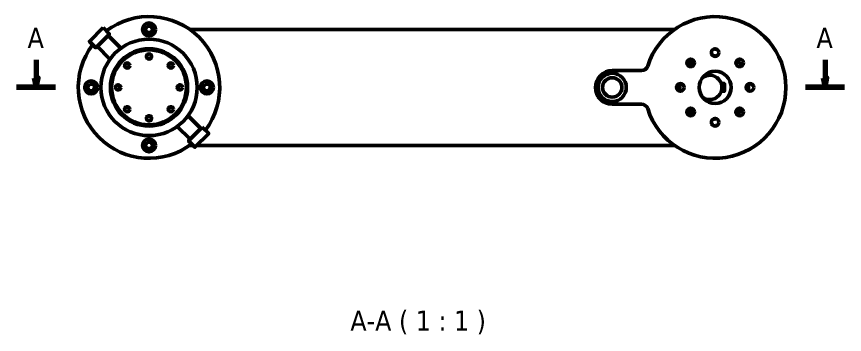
# Model space of a CAD drawing. Header units: millimetres. Extents: x 16604 to 36223, y 4309 to 8014.
# Drawn here: x 18910 to 19551, y 4875 to 5121 of the extents above; entities that cross this region are included whole.
import ezdxf

# ---------------------------------------------------------------- set-up
doc = ezdxf.new("R2010")
doc.units = ezdxf.units.MM
doc.layers.add('Nét đậm', color=7, linetype='Continuous', lineweight=35)
doc.styles.add('PDF Tahoma', font='tahoma.ttf')

msp = doc.modelspace()

# ---------------------------------------------------------------- hatches: boundary and pattern name
at = {"layer": 'Nét đậm', "transparency": 33554559}
for points in [[(18923.56, 5073.5), (18923.56, 5073.5), (18925.08, 5066.1), (18926.6, 5073.5)], [(19534.77, 5073.5), (19534.77, 5073.5), (19536.29, 5066.1), (19537.62, 5073.5)]]:
    msp.add_hatch(color=256, dxfattribs=at).paths.add_polyline_path(points)

# ---------------------------------------------------------------- linework, layer by layer
at = {"layer": 'Nét đậm', "lineweight": 50}
for points in [[(18976.92, 5112.24), (18966.29, 5101.6), (18971.22, 5096.67), (18981.86, 5107.3)], [(19011.1, 5113.37), (19013.94, 5113.37), (19015.46, 5110.91), (19013.94, 5108.44), (19011.1, 5108.44), (19009.58, 5110.91)], [(18966.29, 5068.56), (18969.13, 5068.56), (18970.46, 5066.1), (18969.13, 5063.44), (18966.29, 5063.44), (18964.77, 5066.1)], [(19055.91, 5068.56), (19058.76, 5068.56), (19060.27, 5066.1), (19058.76, 5063.44), (19055.91, 5063.44), (19054.58, 5066.1)], [(19457.68, 5068.94), (19458.06, 5068.56), (19458.06, 5063.44), (19457.68, 5063.06)], [(19053.82, 5035.34), (19058.76, 5030.4), (19048.12, 5019.77), (19043.19, 5024.7)], [(19011.1, 5023.56), (19013.94, 5023.56), (19015.46, 5021.1), (19013.94, 5018.63), (19011.1, 5018.63), (19009.58, 5021.1)]]:
    msp.add_lwpolyline(points, close=True, dxfattribs=at)
for points in [[(18990.59, 5096.29), (18980.91, 5106.16)], [(19419.52, 5110.91), (19044.13, 5110.91)], [(18982.24, 5087.93), (18972.36, 5097.8)], [(19394.07, 5079.01), (19371.29, 5079.01)], [(19455.97, 5068.94), (19458.25, 5068.94), (19458.25, 5063.06), (19455.97, 5063.06)], [(19371.29, 5052.99), (19394.07, 5052.99)], [(19052.68, 5034.2), (19042.81, 5044.07)], [(19044.32, 5025.84), (19034.45, 5035.72)], [(19044.13, 5021.1), (19046.79, 5021.1)], [(19049.45, 5021.1), (19419.52, 5021.1)]]:
    msp.add_lwpolyline(points, dxfattribs=at)
at = {"layer": 'Nét đậm', "lineweight": 70}
for points in [[(18925.08, 5087.36), (18925.08, 5073.5), (18925.08, 5066.1)], [(19536.29, 5087.36), (19536.29, 5073.5), (19536.29, 5066.1)]]:
    msp.add_lwpolyline(points, dxfattribs=at)
for points in [[(18923.56, 5073.5), (18925.08, 5066.1), (18926.6, 5073.5)], [(19534.77, 5073.5), (19536.29, 5066.1), (19537.62, 5073.5)]]:
    msp.add_lwpolyline(points, close=True, dxfattribs=at)
at = {"layer": 'Nét đậm', "lineweight": 120}
for points in [[(18909.89, 5066.1), (18940.08, 5066.1)], [(19521.1, 5066.1), (19551.29, 5066.1)]]:
    msp.add_lwpolyline(points, dxfattribs=at)
at = {"layer": 'Nét đậm', "lineweight": 50}
for centre, radius in [((19012.52, 5110.81), 5.03), ((19012.52, 5066), 37.31), ((19012.52, 5066), 29.91), ((19012.52, 5066), 28.96), ((19451.13, 5092.96), 2.94), ((19012.52, 5089.92), 1.99), ((19432.14, 5084.99), 2.94), ((19470.12, 5084.99), 2.94), ((18995.62, 5082.9), 1.99), ((19029.42, 5082.9), 1.99), ((19371.38, 5066), 10.92), ((19371.38, 5066), 7.5), ((19451.13, 5066), 12.44), ((18967.71, 5066), 5.03), ((18988.6, 5066), 1.99), ((19036.44, 5066), 1.99), ((19057.33, 5066), 5.03), ((19424.17, 5066), 2.94), ((19478.09, 5066), 2.94), ((18995.62, 5049.1), 1.99), ((19029.42, 5049.1), 1.99), ((19432.14, 5047.01), 2.94), ((19470.12, 5047.01), 2.94), ((19012.52, 5042.08), 1.99), ((19451.13, 5039.04), 2.94), ((19012.52, 5021.19), 5.03)]:
    msp.add_circle(centre, radius, dxfattribs=at)
for centre, radius, start, end in [((19012.52, 5066), 54.78, 322.83285, 127.15536), ((19451.13, 5066), 54.78, 197.45703, 162.53699), ((19012.52, 5066), 54.78, 142.83285, 307.15536), ((19446.95, 5066), 29.91, 78.51037, 83.87609), ((19012.52, 5066), 22.5, 86.48938, 93.50409), ((19446.95, 5066), 24.78, 121.24438, 134.66408), ((19446.95, 5066), 24.59, 121.12437, 134.78398), ((19446.95, 5066), 24.78, 77.78839, 84.59788), ((19446.95, 5066), 24.59, 78.57749, 83.80905), ((19446.95, 5066), 29.91, 33.76667, 44.97634), ((19012.52, 5066), 22.5, 131.49015, 138.50485), ((19012.52, 5066), 22.5, 41.49015, 48.50485), ((19394.05, 5084.12), 5.12, 270.30123, 340.78684), ((19446.95, 5066), 23.26, 121.10769, 134.80074), ((19371.38, 5066), 13.01, 90.00002, 269.99453), ((19446.95, 5066), 9.4, 231.49494, 129.72621), ((19012.52, 5066), 22.5, 176.48938, 183.50409), ((19012.52, 5066), 22.5, 356.48938, 3.50409), ((19446.95, 5066), 24.78, 174.7781, 185.22185), ((19446.95, 5066), 24.59, 174.36874, 185.63119), ((19446.95, 5066), 23.26, 172.76627, 187.23371), ((19446.95, 5066), 29.91, 354.98199, 5.01798), ((19012.52, 5066), 22.5, 221.49015, 228.50485), ((19012.52, 5066), 22.5, 311.49015, 318.50485), ((19394.05, 5047.88), 5.12, 19.21317, 89.69878), ((19446.95, 5066), 24.78, 225.33575, 238.75599), ((19446.95, 5066), 24.59, 225.21609, 238.87553), ((19446.95, 5066), 23.26, 225.19938, 238.89232), ((19446.95, 5066), 29.91, 315.02363, 326.29523), ((19012.52, 5066), 22.5, 266.48938, 273.50409), ((19446.95, 5066), 24.78, 275.40259, 282.21106), ((19446.95, 5066), 24.59, 276.19006, 281.42395), ((19446.95, 5066), 29.91, 276.12189, 281.49142)]:
    msp.add_arc(centre, radius, start, end, dxfattribs=at)

# ---------------------------------------------------------------- texts
at = {"layer": 'Nét đậm', "attachment_point": 4, "style": 'PDF Tahoma'}
for s, insert, char_height in [('A', (18918.44, 5104.4), 15.6), ('A', (19529.65, 5104.4), 15.6), ('A-A ( 1 : 1 )', (19168.5, 4884.15), 15.5995)]:
    msp.add_mtext(s, dxfattribs=dict(at, insert=insert, char_height=char_height))

doc.saveas('drawing.dxf')
